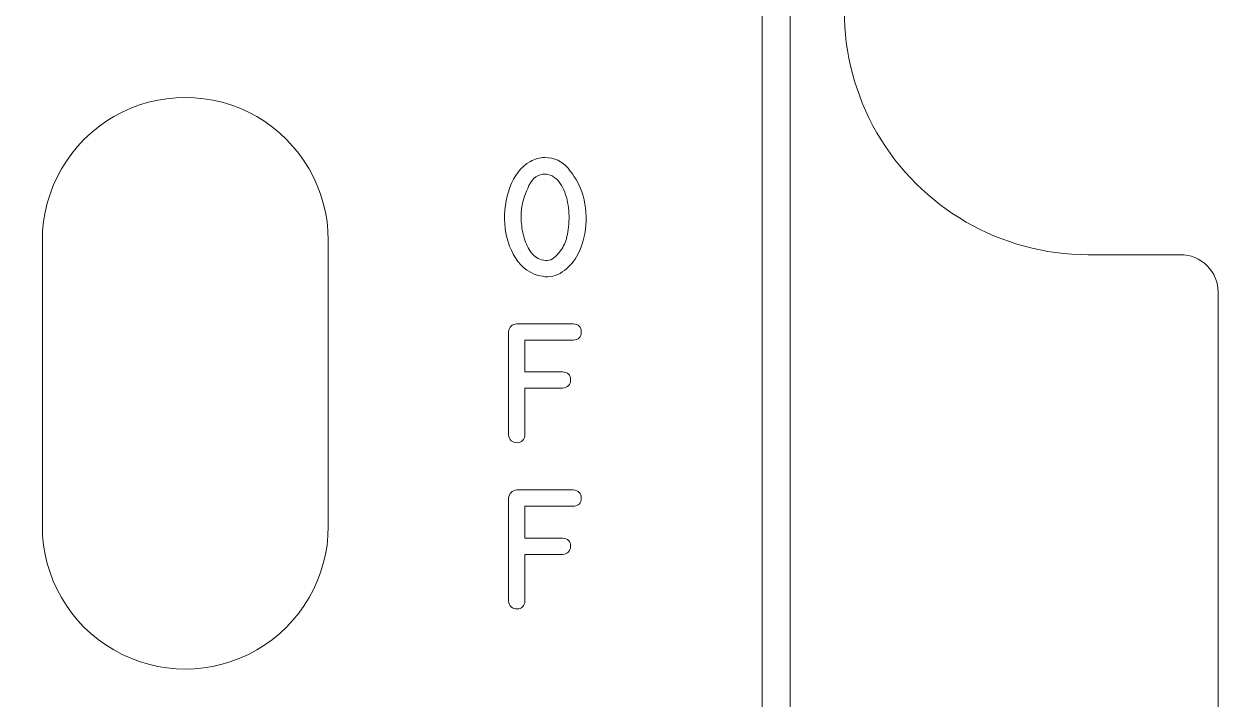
# Model space of a CAD drawing. Header units: millimetres. Extents: x -288 to 359, y -150 to 98.
# Drawn here: x -14.7 to 17.12, y -2.14 to 15.86 of the extents above; entities that cross this region are included whole.
import ezdxf

# ---------------------------------------------------------------- set-up
doc = ezdxf.new("R2010")
doc.units = ezdxf.units.MM
doc.header["$MEASUREMENT"] = 0
doc.layers.add('Cut', color=7, linetype='Continuous', plot=False)
doc.layers.add('Engrave', color=7, linetype='Continuous')

msp = doc.modelspace()

# ---------------------------------------------------------------- linework, layer by layer
at = {"layer": 'Cut', "color": 250, "lineweight": 9}
for points, knots in [([(-125.3294, 95.8698), (-125.5948, 95.8696), (-125.8492, 95.764), (-126.0368, 95.5762), (-126.0368, 95.5762), (-126.2243, 95.3885), (-126.3296, 95.1352), (-126.3294, 94.8698), (-126.3294, 94.8698), (-126.3294, 94.8698), (-126.3294, 90.3823), (-126.3294, 90.3823), (-126.3294, 90.3823), (-126.3292, 90.1169), (-126.2236, 89.8624), (-126.0359, 89.6749), (-126.0359, 89.6749), (-125.8481, 89.4874), (-125.5948, 89.3821), (-125.3294, 89.3823), (-125.3294, 89.3823), (-125.3294, 89.3823), (-122.8669, 89.3823), (-122.8669, 89.3823), (-122.8669, 89.3823), (-120.5447, 89.3823), (-118.3988, 88.1434), (-117.2377, 86.1323), (-117.2377, 86.1323), (-116.0766, 84.1212), (-116.0766, 81.6434), (-117.2377, 79.6323), (-117.2377, 79.6323), (-118.3988, 77.6212), (-120.5447, 76.3823), (-122.8669, 76.3823), (-122.8669, 76.3823), (-122.8669, 76.3823), (-125.3294, 76.3823), (-125.3294, 76.3823), (-125.3294, 76.3823), (-125.5948, 76.3821), (-125.8492, 76.2765), (-126.0368, 76.0887), (-126.0368, 76.0887), (-126.2243, 75.901), (-126.3296, 75.6477), (-126.3294, 75.3823), (-126.3294, 75.3823), (-126.3294, 75.3823), (-126.3294, 23.7073), (-126.3294, 23.7073), (-126.3294, 23.7073), (-126.3292, 23.4419), (-126.2236, 23.1874), (-126.0359, 22.9999), (-126.0359, 22.9999), (-125.8481, 22.8124), (-125.5948, 22.7071), (-125.3294, 22.7073), (-125.3294, 22.7073), (-125.3294, 22.7073), (-122.8669, 22.7073), (-122.8669, 22.7073), (-122.8669, 22.7073), (-120.5447, 22.7073), (-118.3988, 21.4684), (-117.2377, 19.4573), (-117.2377, 19.4573), (-116.0766, 17.4462), (-116.0766, 14.9684), (-117.2377, 12.9573), (-117.2377, 12.9573), (-118.3988, 10.9462), (-120.5447, 9.7073), (-122.8669, 9.7073), (-122.8669, 9.7073), (-122.8669, 9.7073), (-125.3294, 9.7073), (-125.3294, 9.7073), (-125.3294, 9.7073), (-125.5948, 9.7071), (-125.8492, 9.6015), (-126.0368, 9.4137), (-126.0368, 9.4137), (-126.2243, 9.226), (-126.3296, 8.9727), (-126.3294, 8.7073), (-126.3294, 8.7073), (-126.3294, 8.7073), (-126.3294, -62.0177), (-126.3294, -62.0177), (-126.3294, -62.0177), (-126.3292, -62.2831), (-126.2236, -62.5376), (-126.0359, -62.7251), (-126.0359, -62.7251), (-125.8481, -62.9126), (-125.5948, -63.0179), (-125.3294, -63.0177), (-125.3294, -63.0177), (-125.3294, -63.0177), (-122.8669, -63.0177), (-122.8669, -63.0177), (-122.8669, -63.0177), (-120.5447, -63.0177), (-118.3988, -64.2566), (-117.2377, -66.2677), (-117.2377, -66.2677), (-116.0766, -68.2788), (-116.0766, -70.7566), (-117.2377, -72.7677), (-117.2377, -72.7677), (-118.3988, -74.7788), (-120.5447, -76.0177), (-122.8669, -76.0177), (-122.8669, -76.0177), (-122.8669, -76.0177), (-125.3294, -76.0177), (-125.3294, -76.0177), (-125.3294, -76.0177), (-125.5948, -76.0179), (-125.8492, -76.1235), (-126.0368, -76.3113), (-126.0368, -76.3113), (-126.2243, -76.499), (-126.3296, -76.7523), (-126.3294, -77.0177), (-126.3294, -77.0177), (-126.3294, -77.0177), (-126.3294, -128.6927), (-126.3294, -128.6927), (-126.3294, -128.6927), (-126.3292, -128.9581), (-126.2236, -129.2126), (-126.0359, -129.4001), (-126.0359, -129.4001), (-125.8481, -129.5876), (-125.5948, -129.6929), (-125.3294, -129.6927), (-125.3294, -129.6927), (-125.3294, -129.6927), (-122.8669, -129.6927), (-122.8669, -129.6927), (-122.8669, -129.6927), (-120.5447, -129.6927), (-118.3988, -130.9316), (-117.2377, -132.9427), (-117.2377, -132.9427), (-116.0766, -134.9538), (-116.0766, -137.4316), (-117.2377, -139.4427), (-117.2377, -139.4427), (-118.3988, -141.4538), (-120.5447, -142.6927), (-122.8669, -142.6927), (-122.8669, -142.6927), (-122.8669, -142.6927), (-125.3294, -142.6927), (-125.3294, -142.6927), (-125.3294, -142.6927), (-125.5948, -142.6929), (-125.8492, -142.7985), (-126.0368, -142.9863), (-126.0368, -142.9863), (-126.2243, -143.174), (-126.3296, -143.4273), (-126.3294, -143.6927), (-126.3294, -143.6927), (-126.3294, -143.6927), (-126.3294, -148.1802), (-126.3294, -148.1802), (-126.3294, -148.1802), (-126.3292, -148.4456), (-126.2236, -148.7001), (-126.0359, -148.8876), (-126.0359, -148.8876), (-125.8481, -149.0751), (-125.5948, -149.1804), (-125.3294, -149.1802), (-125.3294, -149.1802), (-125.3294, -149.1802), (16.1206, -149.1802), (16.1206, -149.1802), (16.1206, -149.1802), (16.386, -149.1801), (16.6404, -149.0745), (16.828, -148.8867), (16.828, -148.8867), (17.0155, -148.6989), (17.1208, -148.4456), (17.1206, -148.1802), (17.1206, -148.1802), (17.1206, -148.1802), (17.1206, -143.6927), (17.1206, -143.6927), (17.1206, -143.6927), (17.1204, -143.4273), (17.0149, -143.1729), (16.8271, -142.9854), (16.8271, -142.9854), (16.6393, -142.7978), (16.386, -142.6926), (16.1206, -142.6927), (16.1206, -142.6927), (16.1206, -142.6927), (13.6581, -142.6927), (13.6581, -142.6927), (13.6581, -142.6927), (11.3359, -142.6927), (9.1901, -141.4538), (8.029, -139.4427), (8.029, -139.4427), (6.8678, -137.4316), (6.8678, -134.9538), (8.029, -132.9427), (8.029, -132.9427), (9.1901, -130.9316), (11.3359, -129.6927), (13.6581, -129.6927), (13.6581, -129.6927), (13.6581, -129.6927), (16.1206, -129.6927), (16.1206, -129.6927), (16.1206, -129.6927), (16.386, -129.6926), (16.6404, -129.587), (16.828, -129.3992), (16.828, -129.3992), (17.0155, -129.2114), (17.1208, -128.9581), (17.1206, -128.6927), (17.1206, -128.6927), (17.1206, -128.6927), (17.1206, -77.0177), (17.1206, -77.0177), (17.1206, -77.0177), (17.1204, -76.7523), (17.0149, -76.4979), (16.8271, -76.3104), (16.8271, -76.3104), (16.6393, -76.1228), (16.386, -76.0176), (16.1206, -76.0177), (16.1206, -76.0177), (16.1206, -76.0177), (13.6581, -76.0177), (13.6581, -76.0177), (13.6581, -76.0177), (11.3359, -76.0177), (9.1901, -74.7788), (8.029, -72.7677), (8.029, -72.7677), (6.8678, -70.7566), (6.8678, -68.2788), (8.029, -66.2677), (8.029, -66.2677), (9.1901, -64.2566), (11.3359, -63.0177), (13.6581, -63.0177), (13.6581, -63.0177), (13.6581, -63.0177), (16.1206, -63.0177), (16.1206, -63.0177), (16.1206, -63.0177), (16.386, -63.0176), (16.6404, -62.912), (16.828, -62.7242), (16.828, -62.7242), (17.0155, -62.5364), (17.1208, -62.2831), (17.1206, -62.0177), (17.1206, -62.0177), (17.1206, -62.0177), (17.1206, 8.7073), (17.1206, 8.7073), (17.1206, 8.7073), (17.1204, 8.9727), (17.0149, 9.2271), (16.8271, 9.4146), (16.8271, 9.4146), (16.6393, 9.6022), (16.386, 9.7074), (16.1206, 9.7073), (16.1206, 9.7073), (16.1206, 9.7073), (13.6581, 9.7073), (13.6581, 9.7073), (13.6581, 9.7073), (11.3359, 9.7073), (9.1901, 10.9462), (8.029, 12.9573), (8.029, 12.9573), (6.8678, 14.9684), (6.8678, 17.4462), (8.029, 19.4573), (8.029, 19.4573), (9.1901, 21.4684), (11.3359, 22.7073), (13.6581, 22.7073), (13.6581, 22.7073), (13.6581, 22.7073), (16.1206, 22.7073), (16.1206, 22.7073), (16.1206, 22.7073), (16.386, 22.7074), (16.6404, 22.813), (16.828, 23.0008), (16.828, 23.0008), (17.0155, 23.1886), (17.1208, 23.4419), (17.1206, 23.7073), (17.1206, 23.7073), (17.1206, 23.7073), (17.1206, 75.3823), (17.1206, 75.3823), (17.1206, 75.3823), (17.1204, 75.6477), (17.0149, 75.9021), (16.8271, 76.0896), (16.8271, 76.0896), (16.6393, 76.2772), (16.386, 76.3824), (16.1206, 76.3823), (16.1206, 76.3823), (16.1206, 76.3823), (13.6581, 76.3823), (13.6581, 76.3823), (13.6581, 76.3823), (11.3359, 76.3823), (9.1901, 77.6212), (8.029, 79.6323), (8.029, 79.6323), (6.8678, 81.6434), (6.8678, 84.1212), (8.029, 86.1323), (8.029, 86.1323), (9.1901, 88.1434), (11.3359, 89.3823), (13.6581, 89.3823), (13.6581, 89.3823), (13.6581, 89.3823), (16.1206, 89.3823), (16.1206, 89.3823), (16.1206, 89.3823), (16.386, 89.3824), (16.6404, 89.488), (16.828, 89.6758), (16.828, 89.6758), (17.0155, 89.8636), (17.1208, 90.1169), (17.1206, 90.3823), (17.1206, 90.3823), (17.1206, 90.3823), (17.1206, 94.8698), (17.1206, 94.8698), (17.1206, 94.8698), (17.1204, 95.1352), (17.0149, 95.3896), (16.8271, 95.5771), (16.8271, 95.5771), (16.6393, 95.7647), (16.386, 95.8699), (16.1206, 95.8698), (16.1206, 95.8698), (16.1206, 95.8698), (-125.3294, 95.8698), (-125.3294, 95.8698)], [0, 0, 0, 0, 0.0107527, 0.0107527, 0.0107527, 0.0107527, 0.0215054, 0.0215054, 0.0215054, 0.0215054, 0.0322581, 0.0322581, 0.0322581, 0.0322581, 0.0430108, 0.0430108, 0.0430108, 0.0430108, 0.0537634, 0.0537634, 0.0537634, 0.0537634, 0.0645161, 0.0645161, 0.0645161, 0.0645161, 0.0752688, 0.0752688, 0.0752688, 0.0752688, 0.0860215, 0.0860215, 0.0860215, 0.0860215, 0.0967742, 0.0967742, 0.0967742, 0.0967742, 0.1075269, 0.1075269, 0.1075269, 0.1075269, 0.1182796, 0.1182796, 0.1182796, 0.1182796, 0.1290323, 0.1290323, 0.1290323, 0.1290323, 0.1397849, 0.1397849, 0.1397849, 0.1397849, 0.1505376, 0.1505376, 0.1505376, 0.1505376, 0.1612903, 0.1612903, 0.1612903, 0.1612903, 0.172043, 0.172043, 0.172043, 0.172043, 0.1827957, 0.1827957, 0.1827957, 0.1827957, 0.1935484, 0.1935484, 0.1935484, 0.1935484, 0.2043011, 0.2043011, 0.2043011, 0.2043011, 0.2150538, 0.2150538, 0.2150538, 0.2150538, 0.2258065, 0.2258065, 0.2258065, 0.2258065, 0.2365591, 0.2365591, 0.2365591, 0.2365591, 0.2473118, 0.2473118, 0.2473118, 0.2473118, 0.2580645, 0.2580645, 0.2580645, 0.2580645, 0.2688172, 0.2688172, 0.2688172, 0.2688172, 0.2795699, 0.2795699, 0.2795699, 0.2795699, 0.2903226, 0.2903226, 0.2903226, 0.2903226, 0.3010753, 0.3010753, 0.3010753, 0.3010753, 0.311828, 0.311828, 0.311828, 0.311828, 0.3225806, 0.3225806, 0.3225806, 0.3225806, 0.3333333, 0.3333333, 0.3333333, 0.3333333, 0.344086, 0.344086, 0.344086, 0.344086, 0.3548387, 0.3548387, 0.3548387, 0.3548387, 0.3655914, 0.3655914, 0.3655914, 0.3655914, 0.3763441, 0.3763441, 0.3763441, 0.3763441, 0.3870968, 0.3870968, 0.3870968, 0.3870968, 0.3978495, 0.3978495, 0.3978495, 0.3978495, 0.4086022, 0.4086022, 0.4086022, 0.4086022, 0.4193548, 0.4193548, 0.4193548, 0.4193548, 0.4301075, 0.4301075, 0.4301075, 0.4301075, 0.4408602, 0.4408602, 0.4408602, 0.4408602, 0.4516129, 0.4516129, 0.4516129, 0.4516129, 0.4623656, 0.4623656, 0.4623656, 0.4623656, 0.4731183, 0.4731183, 0.4731183, 0.4731183, 0.483871, 0.483871, 0.483871, 0.483871, 0.4946237, 0.4946237, 0.4946237, 0.4946237, 0.5053763, 0.5053763, 0.5053763, 0.5053763, 0.516129, 0.516129, 0.516129, 0.516129, 0.5268817, 0.5268817, 0.5268817, 0.5268817, 0.5376344, 0.5376344, 0.5376344, 0.5376344, 0.5483871, 0.5483871, 0.5483871, 0.5483871, 0.5591398, 0.5591398, 0.5591398, 0.5591398, 0.5698925, 0.5698925, 0.5698925, 0.5698925, 0.5806452, 0.5806452, 0.5806452, 0.5806452, 0.5913978, 0.5913978, 0.5913978, 0.5913978, 0.6021505, 0.6021505, 0.6021505, 0.6021505, 0.6129032, 0.6129032, 0.6129032, 0.6129032, 0.6236559, 0.6236559, 0.6236559, 0.6236559, 0.6344086, 0.6344086, 0.6344086, 0.6344086, 0.6451613, 0.6451613, 0.6451613, 0.6451613, 0.655914, 0.655914, 0.655914, 0.655914, 0.6666667, 0.6666667, 0.6666667, 0.6666667, 0.6774194, 0.6774194, 0.6774194, 0.6774194, 0.688172, 0.688172, 0.688172, 0.688172, 0.6989247, 0.6989247, 0.6989247, 0.6989247, 0.7096774, 0.7096774, 0.7096774, 0.7096774, 0.7204301, 0.7204301, 0.7204301, 0.7204301, 0.7311828, 0.7311828, 0.7311828, 0.7311828, 0.7419355, 0.7419355, 0.7419355, 0.7419355, 0.7526882, 0.7526882, 0.7526882, 0.7526882, 0.7634409, 0.7634409, 0.7634409, 0.7634409, 0.7741935, 0.7741935, 0.7741935, 0.7741935, 0.7849462, 0.7849462, 0.7849462, 0.7849462, 0.7956989, 0.7956989, 0.7956989, 0.7956989, 0.8064516, 0.8064516, 0.8064516, 0.8064516, 0.8172043, 0.8172043, 0.8172043, 0.8172043, 0.827957, 0.827957, 0.827957, 0.827957, 0.8387097, 0.8387097, 0.8387097, 0.8387097, 0.8494624, 0.8494624, 0.8494624, 0.8494624, 0.8602151, 0.8602151, 0.8602151, 0.8602151, 0.8709677, 0.8709677, 0.8709677, 0.8709677, 0.8817204, 0.8817204, 0.8817204, 0.8817204, 0.8924731, 0.8924731, 0.8924731, 0.8924731, 0.9032258, 0.9032258, 0.9032258, 0.9032258, 0.9139785, 0.9139785, 0.9139785, 0.9139785, 0.9247312, 0.9247312, 0.9247312, 0.9247312, 0.9354839, 0.9354839, 0.9354839, 0.9354839, 0.9462366, 0.9462366, 0.9462366, 0.9462366, 0.9569892, 0.9569892, 0.9569892, 0.9569892, 0.9677419, 0.9677419, 0.9677419, 0.9677419, 0.9784946, 0.9784946, 0.9784946, 0.9784946, 1, 1, 1, 1]), ([(-14.2127, 2.4694), (-14.2127, 2.4694), (-14.2127, 10.0894), (-14.2127, 10.0894), (-14.2127, 10.0894), (-14.2127, 11.4506), (-13.4865, 12.7084), (-12.3077, 13.389), (-12.3077, 13.389), (-11.1289, 14.0696), (-9.6765, 14.0696), (-8.4977, 13.389), (-8.4977, 13.389), (-7.3189, 12.7084), (-6.5927, 11.4506), (-6.5927, 10.0894), (-6.5927, 10.0894), (-6.5927, 10.0894), (-6.5927, 2.4694), (-6.5927, 2.4694), (-6.5927, 2.4694), (-6.5927, 1.1083), (-7.3189, -0.1495), (-8.4977, -0.8301), (-8.4977, -0.8301), (-9.6765, -1.5107), (-11.1289, -1.5107), (-12.3077, -0.8301), (-12.3077, -0.8301), (-13.4865, -0.1495), (-14.2127, 1.1083), (-14.2127, 2.4694)], [0, 0, 0, 0, 0.1111111, 0.1111111, 0.1111111, 0.1111111, 0.2222222, 0.2222222, 0.2222222, 0.2222222, 0.3333333, 0.3333333, 0.3333333, 0.3333333, 0.4444444, 0.4444444, 0.4444444, 0.4444444, 0.5555556, 0.5555556, 0.5555556, 0.5555556, 0.6666667, 0.6666667, 0.6666667, 0.6666667, 0.7777778, 0.7777778, 0.7777778, 0.7777778, 1, 1, 1, 1])]:
    msp.add_open_spline(points, degree=3, knots=knots, dxfattribs=at)
at = {"layer": 'Engrave', "color": 240, "lineweight": 9}
for points, knots in [([(-40.4235, 31.2174), (-40.4235, 31.2174), (5.717, 31.2174), (5.717, 31.2174), (5.717, 31.2174), (5.717, 31.2174), (5.717, -14.6562), (5.717, -14.6562), (5.717, -14.6562), (5.717, -14.6562), (-31.6044, -14.6562), (-31.6044, -14.6562), (-31.6044, -14.6562), (-31.6044, -14.6562), (-31.6044, -13.9062), (-31.6044, -13.9062), (-31.6044, -13.9062), (-31.6044, -13.9062), (4.967, -13.9062), (4.967, -13.9062), (4.967, -13.9062), (4.967, -13.9062), (4.967, 30.4674), (4.967, 30.4674), (4.967, 30.4674), (4.967, 30.4674), (-40.4235, 30.4674), (-40.4235, 30.4674), (-40.4235, 30.4674), (-40.4235, 30.4674), (-40.4235, 31.2174), (-40.4235, 31.2174)], [0, 0, 0, 0, 0.1111111, 0.1111111, 0.1111111, 0.1111111, 0.2222222, 0.2222222, 0.2222222, 0.2222222, 0.3333333, 0.3333333, 0.3333333, 0.3333333, 0.4444444, 0.4444444, 0.4444444, 0.4444444, 0.5555556, 0.5555556, 0.5555556, 0.5555556, 0.6666667, 0.6666667, 0.6666667, 0.6666667, 0.7777778, 0.7777778, 0.7777778, 0.7777778, 1, 1, 1, 1]), ([(0.1665, 11.3847), (0.2612, 11.0984), (0.2972, 10.8015), (0.2739, 10.4935), (0.2739, 10.4935), (0.2506, 10.1856), (0.1659, 9.9046), (0.0204, 9.6501), (0.0204, 9.6501), (-0.0717, 9.4918), (-0.1971, 9.3574), (-0.3564, 9.2468), (-0.3564, 9.2468), (-0.5156, 9.1362), (-0.6913, 9.0976), (-0.8834, 9.1309), (-0.8834, 9.1309), (-1.1967, 9.1854), (-1.4364, 9.349), (-1.6025, 9.6204), (-1.6025, 9.6204), (-1.7692, 9.8924), (-1.8645, 10.1951), (-1.8888, 10.5285), (-1.8888, 10.5285), (-1.9132, 10.8618), (-1.8682, 11.1862), (-1.7539, 11.5027), (-1.7539, 11.5027), (-1.6396, 11.8191), (-1.4575, 12.0488), (-1.2073, 12.1927), (-1.2073, 12.1927), (-1.0855, 12.2631), (-0.9575, 12.298), (-0.8247, 12.298), (-0.8247, 12.298), (-0.5701, 12.298), (-0.3627, 12.2022), (-0.2013, 12.0107), (-0.2013, 12.0107), (-0.0399, 11.8186), (0.0823, 11.6101), (0.1665, 11.3847)], [0, 0, 0, 0, 0.0833333, 0.0833333, 0.0833333, 0.0833333, 0.1666667, 0.1666667, 0.1666667, 0.1666667, 0.25, 0.25, 0.25, 0.25, 0.3333333, 0.3333333, 0.3333333, 0.3333333, 0.4166667, 0.4166667, 0.4166667, 0.4166667, 0.5, 0.5, 0.5, 0.5, 0.5833333, 0.5833333, 0.5833333, 0.5833333, 0.6666667, 0.6666667, 0.6666667, 0.6666667, 0.75, 0.75, 0.75, 0.75, 0.8333333, 0.8333333, 0.8333333, 0.8333333, 1, 1, 1, 1]), ([(-0.812, 11.8577), (-1.0019, 11.8577), (-1.1459, 11.7556), (-1.2438, 11.5508), (-1.2438, 11.5508), (-1.3417, 11.346), (-1.403, 11.1714), (-1.429, 11.0269), (-1.429, 11.0269), (-1.4486, 10.9211), (-1.456, 10.7936), (-1.4507, 10.6438), (-1.4507, 10.6438), (-1.4454, 10.4941), (-1.4237, 10.3459), (-1.3856, 10.1999), (-1.3856, 10.1999), (-1.3475, 10.0533), (-1.2898, 9.9215), (-1.2136, 9.8046), (-1.2136, 9.8046), (-1.1369, 9.6871), (-1.0369, 9.6093), (-0.913, 9.5712), (-0.913, 9.5712), (-0.768, 9.5257), (-0.6432, 9.5543), (-0.5384, 9.6569), (-0.5384, 9.6569), (-0.4336, 9.7601), (-0.3542, 9.8691), (-0.3003, 9.985), (-0.3003, 9.985), (-0.2458, 10.1041), (-0.2082, 10.2597), (-0.1881, 10.4533), (-0.1881, 10.4533), (-0.168, 10.6465), (-0.1727, 10.8396), (-0.2018, 11.0322), (-0.2018, 11.0322), (-0.2315, 11.2249), (-0.2891, 11.3984), (-0.3749, 11.5529), (-0.3749, 11.5529), (-0.4606, 11.7075), (-0.5828, 11.8059), (-0.7405, 11.8482), (-0.7405, 11.8482), (-0.7612, 11.8546), (-0.785, 11.8577), (-0.812, 11.8577)], [0, 0, 0, 0, 0.0714286, 0.0714286, 0.0714286, 0.0714286, 0.1428571, 0.1428571, 0.1428571, 0.1428571, 0.2142857, 0.2142857, 0.2142857, 0.2142857, 0.2857143, 0.2857143, 0.2857143, 0.2857143, 0.3571429, 0.3571429, 0.3571429, 0.3571429, 0.4285714, 0.4285714, 0.4285714, 0.4285714, 0.5, 0.5, 0.5, 0.5, 0.5714286, 0.5714286, 0.5714286, 0.5714286, 0.6428571, 0.6428571, 0.6428571, 0.6428571, 0.7142857, 0.7142857, 0.7142857, 0.7142857, 0.7857143, 0.7857143, 0.7857143, 0.7857143, 0.8571429, 0.8571429, 0.8571429, 0.8571429, 1, 1, 1, 1]), ([(-1.7878, 4.9115), (-1.7878, 4.9115), (-1.7878, 7.6463), (-1.7878, 7.6463), (-1.7878, 7.6463), (-1.7693, 7.7828), (-1.6957, 7.8563), (-1.5677, 7.8664), (-1.5677, 7.8664), (-1.5677, 7.8664), (-0.0669, 7.8664), (-0.0669, 7.8664), (-0.0669, 7.8664), (0.0765, 7.8553), (0.1484, 7.7817), (0.1484, 7.6468), (0.1484, 7.6468), (0.1484, 7.5124), (0.0754, 7.4399), (-0.0701, 7.4309), (-0.0701, 7.4309), (-0.0701, 7.4309), (-1.3523, 7.4309), (-1.3523, 7.4309), (-1.3523, 7.4309), (-1.3523, 7.4309), (-1.3523, 6.5826), (-1.3523, 6.5826), (-1.3523, 6.5826), (-1.3523, 6.5826), (-0.3522, 6.5826), (-0.3522, 6.5826), (-0.3522, 6.5826), (-0.2098, 6.5726), (-0.1373, 6.5027), (-0.1352, 6.3736), (-0.1352, 6.3736), (-0.1331, 6.2445), (-0.2056, 6.1688), (-0.3522, 6.1471), (-0.3522, 6.1471), (-0.3522, 6.1471), (-1.3523, 6.1471), (-1.3523, 6.1471), (-1.3523, 6.1471), (-1.3523, 6.1471), (-1.3523, 4.9115), (-1.3523, 4.9115), (-1.3523, 4.9115), (-1.3623, 4.7692), (-1.4327, 4.6967), (-1.5624, 4.6946), (-1.5624, 4.6946), (-1.692, 4.6925), (-1.7672, 4.765), (-1.7878, 4.9115)], [0, 0, 0, 0, 0.0666667, 0.0666667, 0.0666667, 0.0666667, 0.1333333, 0.1333333, 0.1333333, 0.1333333, 0.2, 0.2, 0.2, 0.2, 0.2666667, 0.2666667, 0.2666667, 0.2666667, 0.3333333, 0.3333333, 0.3333333, 0.3333333, 0.4, 0.4, 0.4, 0.4, 0.4666667, 0.4666667, 0.4666667, 0.4666667, 0.5333333, 0.5333333, 0.5333333, 0.5333333, 0.6, 0.6, 0.6, 0.6, 0.6666667, 0.6666667, 0.6666667, 0.6666667, 0.7333333, 0.7333333, 0.7333333, 0.7333333, 0.8, 0.8, 0.8, 0.8, 0.8666667, 0.8666667, 0.8666667, 0.8666667, 1, 1, 1, 1]), ([(-1.7878, 0.4799), (-1.7878, 0.4799), (-1.7878, 3.2147), (-1.7878, 3.2147), (-1.7878, 3.2147), (-1.7693, 3.3512), (-1.6957, 3.4247), (-1.5677, 3.4348), (-1.5677, 3.4348), (-1.5677, 3.4348), (-0.0669, 3.4348), (-0.0669, 3.4348), (-0.0669, 3.4348), (0.0765, 3.4237), (0.1484, 3.3501), (0.1484, 3.2152), (0.1484, 3.2152), (0.1484, 3.0808), (0.0754, 3.0083), (-0.0701, 2.9993), (-0.0701, 2.9993), (-0.0701, 2.9993), (-1.3523, 2.9993), (-1.3523, 2.9993), (-1.3523, 2.9993), (-1.3523, 2.9993), (-1.3523, 2.151), (-1.3523, 2.151), (-1.3523, 2.151), (-1.3523, 2.151), (-0.3522, 2.151), (-0.3522, 2.151), (-0.3522, 2.151), (-0.2098, 2.141), (-0.1373, 2.0711), (-0.1352, 1.942), (-0.1352, 1.942), (-0.1331, 1.8129), (-0.2056, 1.7372), (-0.3522, 1.7155), (-0.3522, 1.7155), (-0.3522, 1.7155), (-1.3523, 1.7155), (-1.3523, 1.7155), (-1.3523, 1.7155), (-1.3523, 1.7155), (-1.3523, 0.4799), (-1.3523, 0.4799), (-1.3523, 0.4799), (-1.3623, 0.3376), (-1.4327, 0.2651), (-1.5624, 0.263), (-1.5624, 0.263), (-1.692, 0.2609), (-1.7672, 0.3334), (-1.7878, 0.4799)], [0, 0, 0, 0, 0.0666667, 0.0666667, 0.0666667, 0.0666667, 0.1333333, 0.1333333, 0.1333333, 0.1333333, 0.2, 0.2, 0.2, 0.2, 0.2666667, 0.2666667, 0.2666667, 0.2666667, 0.3333333, 0.3333333, 0.3333333, 0.3333333, 0.4, 0.4, 0.4, 0.4, 0.4666667, 0.4666667, 0.4666667, 0.4666667, 0.5333333, 0.5333333, 0.5333333, 0.5333333, 0.6, 0.6, 0.6, 0.6, 0.6666667, 0.6666667, 0.6666667, 0.6666667, 0.7333333, 0.7333333, 0.7333333, 0.7333333, 0.8, 0.8, 0.8, 0.8, 0.8666667, 0.8666667, 0.8666667, 0.8666667, 1, 1, 1, 1])]:
    msp.add_open_spline(points, degree=3, knots=knots, dxfattribs=at)

doc.saveas('drawing.dxf')
